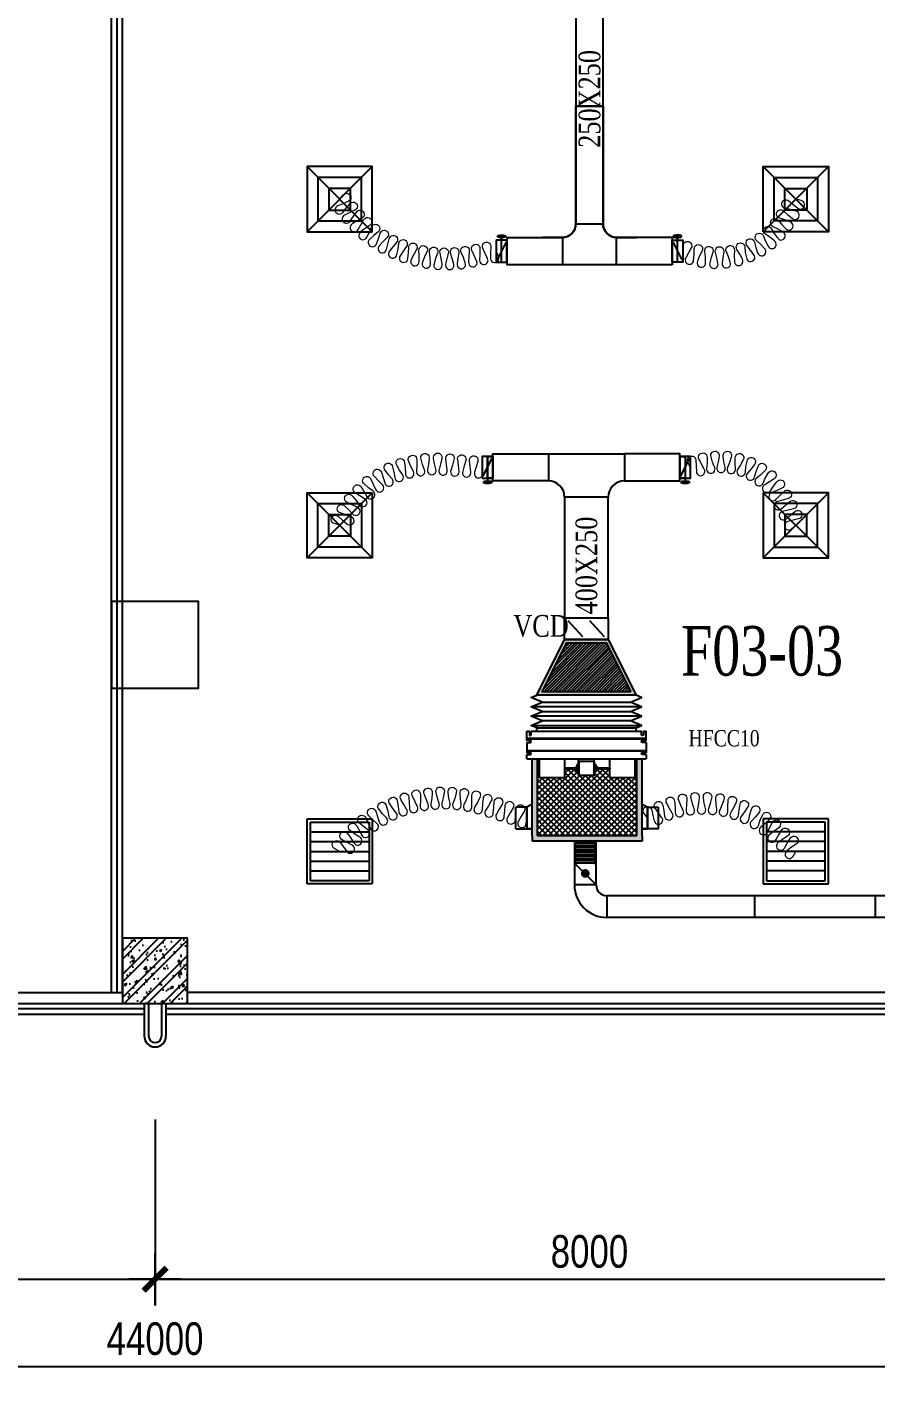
# Model space of a CAD drawing. Header units: metres. Extents: x 352651 to 1421851, y -87441 to -24441.
# Drawn here: x 566300 to 574113, y -79456 to -66894 of the extents above; entities that cross this region are included whole.
import ezdxf

# ---------------------------------------------------------------- set-up
doc = ezdxf.new("R2010")
doc.units = ezdxf.units.M
doc.header["$LTSCALE"] = 300
doc.header["$MEASUREMENT"] = 0
doc.header["$PDMODE"] = 2
doc.layers.get('0').update_dxf_attribs({"linetype": 'CONTINUOUS'})
doc.layers.get('Defpoints').update_dxf_attribs({"linetype": 'CONTINUOUS'})
for name, color, linetype in [('bat noi mem', 4, 'CONTINUOUS'), ('CUA', 8, 'CONTINUOUS'), ('CUAGIO', 2, 'CONTINUOUS'), ('dien', 2, 'CONTINUOUS'), ('DIM', 1, 'CONTINUOUS'), ('KT', 1, 'CONTINUOUS'), ('NOITHAT', 145, 'CONTINUOUS'), ('THAY', 9, 'CONTINUOUS'), ('thiet bi', 11, 'CONTINUOUS'), ('TUONG', 7, 'CONTINUOUS'), ('vach', 6, 'CONTINUOUS')]:
    doc.layers.add(name, color=color, linetype=linetype)
doc.layers.add('noi mem', color=5, linetype='BATTING', lineweight=0)
doc.styles.add('CHUKICHTHUOC', font='vnshx.shx', dxfattribs={"width": 0.8, "height": 300, "bigfont": '@extfont2.shx'})
doc.styles.add('PHU', font='vntimeh.shx', dxfattribs={"width": 0.8})
doc.styles.add('ROMANS', font='romans.shx', dxfattribs={"width": 0.75, "bigfont": 'romancvn.shx'})
doc.linetypes.add('BATTING', pattern='A,0.0001,-0.1,[134,ltypeshp.shx,S=0.1,R=0,X=-0.1,Y=0],-0.2,[134,ltypeshp.shx,S=0.1,R=180,X=0.1,Y=0],-0.1', length=0.4001)
doc.dimstyles.new('150', dxfattribs={"dimscale": 150, "dimtxt": 2, "dimasz": 0.1, "dimexe": 1, "dimexo": 0, "dimgap": 0.7, "dimtad": 1, "dimdec": 0, "dimzin": 0, "dimdsep": 46, "dimtxsty": 'CHUKICHTHUOC', "dimblk": 'ARR', "dimcen": 0, "dimdle": 1, "dimclrd": 3, "dimclre": 3, "dimclrt": 3, "dimadec": 0, "dimazin": 0, "dimtfac": 1, "dimtdec": 0, "dimtix": 1, "dimtmove": 2, "dimatfit": 3, "dimldrblk": 'ARR', "dimfxl": 1, "dimtolj": 1, "dimtzin": 0, "dimarcsym": 0})

# ---------------------------------------------------------------- blocks, each defined once
blk = doc.blocks.new('ARR')
at = {"color": 1}
for p, q in [((0, -16), (0, 16)), ((-16, 0), (16, 0))]:
    blk.add_line(p, q, dxfattribs=at)
at = {"color": 3, "const_width": 3.6}
blk.add_lwpolyline([(-7.07, -7.07), (7.07, 7.07)], dxfattribs=at)
blk = doc.blocks.new('*D75')
at = {"layer": 'Defpoints', "color": 0, "ltscale": 1.5, "transparency": 16777216}
for p in [(559477, -76944), (567477, -76944), (567477, -78413)]:
    blk.add_point(p, dxfattribs=at)
at = {"layer": 'DIM', "color": 3, "lineweight": -2, "ltscale": 1.5, "transparency": 16777216}
for p, q in [((559477, -76944), (559477, -78563)), ((567477, -76944), (567477, -78563)), ((559492, -78413), (567462, -78413))]:
    blk.add_line(p, q, dxfattribs=at)
at = {"layer": 'DIM', "color": 3, "lineweight": -2, "ltscale": 1.5, "transparency": 16777216, "xscale": 15, "yscale": 15, "zscale": 15, "rotation": 180}
blk.add_blockref('ARR', (559477, -78413), dxfattribs=at)
at = {"layer": 'DIM', "color": 3, "lineweight": -2, "ltscale": 1.5, "transparency": 16777216, "xscale": 15, "yscale": 15, "zscale": 15}
blk.add_blockref('ARR', (567477, -78413), dxfattribs=at)
at = {"layer": 'DIM', "color": 3, "ltscale": 1.5, "transparency": 16777216, "insert": (563477, -78158), "char_height": 300, "attachment_point": 5, "style": 'CHUKICHTHUOC'}
blk.add_mtext('\\A1;8000', dxfattribs=at)
blk = doc.blocks.new('*D76')
at = {"layer": 'Defpoints', "color": 0, "ltscale": 1.5, "transparency": 16777216}
for p in [(567477, -76944), (575477, -76944), (575477, -78413)]:
    blk.add_point(p, dxfattribs=at)
at = {"layer": 'DIM', "color": 3, "lineweight": -2, "ltscale": 1.5, "transparency": 16777216}
for p, q in [((567477, -76944), (567477, -78563)), ((575477, -76944), (575477, -78563)), ((567492, -78413), (575462, -78413))]:
    blk.add_line(p, q, dxfattribs=at)
at = {"layer": 'DIM', "color": 3, "lineweight": -2, "ltscale": 1.5, "transparency": 16777216, "xscale": 15, "yscale": 15, "zscale": 15, "rotation": 180}
blk.add_blockref('ARR', (567477, -78413), dxfattribs=at)
at = {"layer": 'DIM', "color": 3, "lineweight": -2, "ltscale": 1.5, "transparency": 16777216, "xscale": 15, "yscale": 15, "zscale": 15}
blk.add_blockref('ARR', (575477, -78413), dxfattribs=at)
at = {"layer": 'DIM', "color": 3, "ltscale": 1.5, "transparency": 16777216, "insert": (571477, -78158), "char_height": 300, "attachment_point": 5, "style": 'CHUKICHTHUOC'}
blk.add_mtext('\\A1;8000', dxfattribs=at)
blk = doc.blocks.new('*D79')
at = {"layer": 'Defpoints', "color": 0, "ltscale": 1.5, "transparency": 16777216}
for p in [(545477, -75807), (589477, -75807), (589477, -79216)]:
    blk.add_point(p, dxfattribs=at)
at = {"layer": 'DIM', "color": 3, "lineweight": -2, "ltscale": 1.5, "transparency": 16777216}
for p, q in [((545477, -75807), (545477, -79366)), ((589477, -75807), (589477, -79366)), ((545492, -79216), (589462, -79216))]:
    blk.add_line(p, q, dxfattribs=at)
at = {"layer": 'DIM', "color": 3, "lineweight": -2, "ltscale": 1.5, "transparency": 16777216, "xscale": 15, "yscale": 15, "zscale": 15, "rotation": 180}
blk.add_blockref('ARR', (545477, -79216), dxfattribs=at)
at = {"layer": 'DIM', "color": 3, "lineweight": -2, "ltscale": 1.5, "transparency": 16777216, "xscale": 15, "yscale": 15, "zscale": 15}
blk.add_blockref('ARR', (589477, -79216), dxfattribs=at)
at = {"layer": 'DIM', "color": 3, "ltscale": 1.5, "transparency": 16777216, "insert": (567477, -78961), "char_height": 300, "attachment_point": 5, "style": 'CHUKICHTHUOC'}
blk.add_mtext('\\A1;44000', dxfattribs=at)
blk = doc.blocks.new('cot1')
at = {"layer": 'vach'}
blk.add_lwpolyline([(-400, -400), (400, -400), (400, 400), (-400, 400)], close=True, dxfattribs=at)
blk = doc.blocks.new('SAD')
at = {"layer": 'CUAGIO', "color": 8}
for p, q in [((-300, -300), (300, 300)), ((300, -300), (-300, 300))]:
    blk.add_line(p, q, dxfattribs=at)
at = {"layer": 'CUAGIO'}
blk.add_lwpolyline([(300, -300), (300, 300), (-300, 300), (-300, -300)], close=True, dxfattribs=at)
at = {"layer": 'CUAGIO', "color": 8}
for points in [[(200, -200), (200, 200), (-200, 200), (-200, -200)], [(100, -100), (100, 100), (-100, 100), (-100, -100)]]:
    blk.add_lwpolyline(points, close=True, dxfattribs=at)
blk = doc.blocks.new('SAG')
at = {"layer": 'CUAGIO'}
for p, q in [((-300, 300), (-300, -300)), ((300, 300), (-300, 300)), ((300, -300), (300, 300)), ((-300, -300), (300, -300))]:
    blk.add_line(p, q, dxfattribs=at)
at = {"layer": 'CUAGIO', "color": 8}
for p, q in [((-270, 270), (-270, -270)), ((270, 270), (-270, 270)), ((-180, -270), (-180, 270)), ((-90, -270), (-90, 270)), ((0, -270), (0, 270)), ((90, -270), (90, 270)), ((180, -270), (180, 270)), ((270, -270), (270, 270)), ((-270, -270), (270, -270))]:
    blk.add_line(p, q, dxfattribs=at)
blk = doc.blocks.new('bac noi mem')
at = {"layer": 'bat noi mem'}
for p, q in [((493887, -64673), (493867, -64693)), ((494067, -64693), (493867, -64693)), ((493867, -64693), (493887, -64713)), ((494047, -64673), (493887, -64673)), ((494047, -64673), (494067, -64693)), ((494067, -64693), (494047, -64713)), ((493887, -64713), (493867, -64733)), ((494067, -64733), (493867, -64733)), ((493867, -64733), (493887, -64753)), ((493887, -64753), (493867, -64773)), ((494067, -64773), (493867, -64773)), ((493867, -64773), (493887, -64793)), ((493887, -64793), (493867, -64813)), ((494067, -64813), (493867, -64813)), ((493867, -64813), (493887, -64833)), ((494047, -64713), (493887, -64713)), ((494047, -64753), (493887, -64753)), ((494047, -64793), (493887, -64793)), ((494047, -64713), (494067, -64733)), ((494067, -64733), (494047, -64753)), ((494047, -64753), (494067, -64773)), ((494067, -64773), (494047, -64793)), ((494047, -64793), (494067, -64813)), ((494067, -64813), (494047, -64833)), ((493887, -64833), (493867, -64853)), ((494067, -64853), (493867, -64853)), ((493867, -64853), (493887, -64873)), ((494047, -64833), (493887, -64833)), ((494047, -64873), (493887, -64873)), ((494047, -64833), (494067, -64853)), ((494067, -64853), (494047, -64873))]:
    blk.add_line(p, q, dxfattribs=at)
blk = doc.blocks.new('1-van gio D200')
at = {"layer": 'CUAGIO'}
h = blk.add_hatch(dxfattribs=at)
h.set_pattern_fill('ANSI31', color=256, scale=100, style=0)
edge = h.paths.add_edge_path()
edge.add_ellipse((486127, -58494), major_axis=(-38.1, 0), ratio=0.310482, start_angle=0, end_angle=360, ccw=False)
for p, q in [((486167, -58437), (486087, -58277)), ((486127, -58257), (486127, -58494))]:
    blk.add_line(p, q, dxfattribs=at)
at = {"layer": 'CUAGIO', "const_width": 3}
for points in [[(486127, -58457), (486177, -58457), (486177, -58257), (486077, -58257), (486077, -58457), (486127, -58457)], [(486167, -58437), (486087, -58277)], [(486127, -58257), (486127, -58494)]]:
    blk.add_lwpolyline(points, dxfattribs=at)
at = {"layer": 'CUAGIO'}
blk.add_lwpolyline([(486177, -58457), (486077, -58457), (486077, -58257), (486177, -58257)], close=True, dxfattribs=at)
at = {"layer": 'CUAGIO', "const_width": 5.35}
blk.add_lwpolyline([(486131, -58357, -1), (486123, -58357, -1)], format="xyb", close=True, dxfattribs=at)
at = {"layer": 'CUAGIO', "extrusion": (0, 0, -1)}
blk.add_ellipse((486127, -58494), major_axis=(-38.1, 0), ratio=0.310482, start_param=-1.570796, end_param=4.712389, dxfattribs=at)

msp = doc.modelspace()

# ---------------------------------------------------------------- hatches: boundary and pattern name
at = {"layer": 'CUAGIO'}
h = msp.add_hatch(dxfattribs=at)
h.set_pattern_fill('DOTS', color=256, scale=150, style=0)
h.set_pattern_definition([(0, (-273509.999, -63000.001), (4.6875, 9.375), [0, -9.375])])
h.paths.add_polyline_path([(571648.6, -72527.8), (571277.2, -72527.8), (571277.2, -72557.8), (571630.2, -72557.8), (571840.7, -72975.5), (571874.3, -72975.5)])
h.paths.add_polyline_path([(571267.1, -72557.8), (571277.2, -72557.8), (571277.2, -72527.8), (571248.6, -72527.8), (571023, -72975.5), (571056.6, -72975.5)])
h.paths.add_polyline_path([(571877.2, -72981.4), (571874.3, -72975.5), (571840.7, -72975.5), (571856.9, -73007.8), (571277.2, -73007.8), (571277.2, -73037.8), (571877.2, -73037.8)])
h.paths.add_polyline_path([(571877.2, -72981.4), (571877.2, -73037.8), (571905.6, -73037.8)])
h.paths.add_polyline_path([(571277.2, -73007.8), (571040.4, -73007.8), (571056.6, -72975.5), (571023, -72975.5), (570991.6, -73037.8), (571277.2, -73037.8)])
h = msp.add_hatch(dxfattribs=at)
h.set_pattern_fill('ANSI31', color=256, scale=150, style=0)
h.set_pattern_definition([(45, (-273510, -63000), (-13.25825215, 13.25825215), [])])
h.paths.add_polyline_path([(571856.9, -73007.8), (571040.4, -73007.8), (571267.1, -72557.8), (571630.2, -72557.8)])
h = msp.add_hatch(dxfattribs=at)
h.set_pattern_fill('DOTS', color=2, scale=200, style=0)
h.set_pattern_definition([(0, (-1656.386, -16790.784), (6.25, 12.5), [0, -12.5])])
h.paths.add_polyline_path([(571912.6, -74333.3), (570999, -74333.3), (570999, -73623.3), (570949, -73623.3), (570949, -74333.3), (570949, -74383.3), (571962.6, -74383.3), (571962.6, -74333.3), (571962.6, -73623.3), (571912.6, -73623.3)])
at = {"layer": 'CUAGIO', "ltscale": 1.5}
h = msp.add_hatch(dxfattribs=at)
h.set_pattern_fill('ANSI37', color=9, scale=300, angle=360, style=0)
h.set_pattern_definition([(45, (5100.38, 43.785), (-26.5165043, 26.5165043), []), (135, (5100.38, 43.785), (-26.5165043, -26.5165043), [])])
h.paths.add_polyline_path([(571912.6, -74333.3), (571912.6, -73623.3), (571893.5, -73623.3), (571893.5, -73798.3), (571663.3, -73798.3), (571663.3, -73715.3), (571543.6, -73715.3), (571543.6, -73731), (571533.1, -73731), (571533.1, -73746.8), (571523.2, -73746.8), (571523.2, -73771.7, -1), (571516.7, -73773.8), (571380.5, -73773.8, -1), (571374.1, -73771.7), (571374.1, -73746.8), (571364.2, -73746.8), (571364.2, -73731), (571353.6, -73731), (571353.6, -73715.3), (571248.4, -73715.3), (571248.4, -73798.3), (571018.2, -73798.3), (571018.2, -73623.3), (570999, -73623.3), (570999, -74333.3)])
at = {"layer": 'NOITHAT', "linetype": 'Continuous'}
h = msp.add_hatch(dxfattribs=at)
h.set_pattern_fill('ANSI32,_O', color=256, scale=400)
h.set_pattern_definition([(45, (197579.86, -388566.49), (-106.066017, 106.066017), []), (45, (197650.57, -388566.49), (-106.066017, 106.066017), [])])
h.paths.add_polyline_path([(567477.2, -75675.5), (567477.2, -75275.5), (567177.2, -75275.5), (567177.2, -75675.5)])
h.paths.add_polyline_path([(567777.2, -75675.5), (567777.2, -75275.5), (567477.2, -75275.5), (567477.2, -75675.5)])
h.paths.add_polyline_path([(567477.2, -75675.5), (567477.2, -75875.5), (567777.2, -75875.5), (567777.2, -75675.5)])
h.paths.add_polyline_path([(567477.2, -75875.5), (567477.2, -75675.5), (567177.2, -75675.5), (567177.2, -75875.5)])
h = msp.add_hatch(dxfattribs=at)
h.set_pattern_fill('AR-CONC,_O', color=256, scale=30)
h.set_pattern_definition([(50, (197579.86, -388566.49), (215.178055, -18.82564), [22.5, -247.5]), (355, (197579.86, -388566.49), (-41.6254, 225.65764), [18, -198]), (100.4514, (197597.79, -388568.05), (173.552815, 206.83186), [19.12206, -210.34263]), (46.1842, (197579.86, -388506.49), (320.17231, -49.6557), [33.75, -371.25]), (96.6356, (197606.54, -388510.62), (280.39881, 292.23536), [28.68309, -315.5139]), (351.1842, (197579.86, -388506.5), (280.39858, 292.23558), [27, -297]), (21, (197609.86, -388521.49), (179.072116, -120.78567), [22.5, -247.5]), (326, (197609.86, -388521.49), (72.9946, 217.54501), [18, -198]), (71.4514, (197624.78, -388531.55), (252.06679, 96.75915), [19.12206, -210.34263]), (37.5, (197579.86, -388566.486), (3.647957, 99.868156), [0, -195.6, 0, -201, 0, -198.75]), (7.5, (197579.86, -388566.49), (78.920861, 118.323514), [0, -114.6, 0, -191.1, 0, -75.75]), (327.5, (197512.96, -388566.486), (160.146731, -6.766462), [0, -75, 0, -234, 0, -310.5]), (317.5, (197482.96, -388566.49), (174.95585, 30.031495), [0, -97.5, 0, -155.4, 0, -220.5])])
h.paths.add_polyline_path([(567477.2, -75675.5), (567477.2, -75275.5), (567177.2, -75275.5), (567177.2, -75675.5)])
h.paths.add_polyline_path([(567777.2, -75675.5), (567777.2, -75275.5), (567477.2, -75275.5), (567477.2, -75675.5)])
h.paths.add_polyline_path([(567477.2, -75675.5), (567477.2, -75875.5), (567777.2, -75875.5), (567777.2, -75675.5)])
h.paths.add_polyline_path([(567477.2, -75875.5), (567477.2, -75675.5), (567177.2, -75675.5), (567177.2, -75875.5)])

# ---------------------------------------------------------------- linework, layer by layer
at = {"layer": 'bat noi mem'}
for p, q in [((571905.6, -73037.8), (570991.6, -73037.8)), ((571041.6, -73102.1), (571855.6, -73102.1)), ((571955.6, -73144.9), (570941.6, -73144.9)), ((571955.6, -73230.6), (570941.6, -73230.6)), ((571041.6, -73187.8), (571855.6, -73187.8)), ((570941.6, -73316.3), (571955.6, -73316.3)), ((571855.6, -73273.5), (571041.6, -73273.5))]:
    msp.add_line(p, q, dxfattribs=at)
for points in [[(570991.6, -73337.8), (570941.6, -73316.3), (571041.6, -73273.5), (570941.6, -73230.6), (571041.6, -73187.8), (570941.6, -73144.9), (571041.6, -73102.1), (570941.6, -73059.2), (570991.6, -73037.8)], [(571905.6, -73337.8), (571955.6, -73316.3), (571855.6, -73273.5), (571955.6, -73230.6), (571855.6, -73187.8), (571955.6, -73144.9), (571855.6, -73102.1), (571955.6, -73059.2), (571905.6, -73037.8)]]:
    msp.add_lwpolyline(points, dxfattribs=at)
at = {"layer": 'CUA', "linetype": 'Continuous'}
for p, q in [((567077.2, -75775.5), (567077.2, -58775.5)), ((567127.2, -75775.5), (567127.2, -58775.5)), ((567177.2, -75775.5), (567177.2, -58775.5)), ((544875.8, -75875.5), (579337.2, -75875.5)), ((567377.2, -75925.5), (559577.2, -75925.5)), ((567377.2, -75975.5), (559577.2, -75975.5)), ((575377.2, -75925.5), (567577.2, -75925.5)), ((575377.2, -75975.5), (567577.2, -75975.5))]:
    msp.add_line(p, q, dxfattribs=at)
at = {"layer": 'CUAGIO'}
for p, q in [((571352.2, -68703.4), (571602.2, -68703.4)), ((570717.2, -68828.4), (570717.2, -69078.4)), ((571227.2, -68828.4), (571227.2, -69078.4)), ((571727.2, -69078.4), (571727.2, -68828.4)), ((572237.2, -68828.4), (572237.2, -69078.4)), ((571648.6, -71217.8), (571248.6, -71217.8)), ((571415.6, -72502.1), (571281.7, -72353.5)), ((571615.6, -72502.1), (571481.7, -72353.5)), ((570949, -74333.3), (570949, -73623.3)), ((570999, -73623.3), (570999, -73623.3)), ((570999, -74333.3), (570999, -73623.3)), ((571912.6, -73623.3), (571912.6, -73623.3)), ((571912.6, -74333.3), (571912.6, -73623.3)), ((571962.6, -74333.3), (571962.6, -73623.3)), ((570799.3, -74268), (570799.3, -74068)), ((570899, -74068), (570799.3, -74068)), ((570899, -74068), (570899, -74268)), ((570899, -74268), (570899, -74068)), ((570899, -74268), (570899, -74068)), ((570899, -74068), (570899, -74268)), ((572012.6, -74268), (572012.6, -74068)), ((572012.6, -74268), (572012.6, -74068)), ((572012.6, -74268), (572012.6, -74068)), ((572012.6, -74068), (572012.6, -74268)), ((572012.6, -74068), (572112.3, -74068)), ((572112.3, -74268), (572112.3, -74068)), ((571962.6, -74383.3), (570949, -74383.3)), ((571338.3, -74383.3), (571338.3, -74783.8)), ((571538.3, -74783.8), (571538.3, -74383.3)), ((571338.3, -74583.8), (571538.3, -74783.9)), ((571538.3, -74783.9), (571338.3, -74783.9)), ((576366.2, -74883.8), (571638.3, -74883.8)), ((571638.3, -74883.8), (571638.3, -75083.8)), ((572999.7, -75083.8), (572999.7, -74883.8)), ((574109.7, -75083.8), (574109.7, -74883.8)), ((576366.2, -75083.8), (571638.3, -75083.8))]:
    msp.add_line(p, q, dxfattribs=at)
at = {"layer": 'CUAGIO', "ltscale": 1.5}
for p, q in [((572237.2, -69078.4), (570717.2, -69078.4)), ((571098.6, -70817.8), (571798.6, -70817.8))]:
    msp.add_line(p, q, dxfattribs=at)
at = {"layer": 'CUAGIO', "color": 2}
for p, q in [((571248.6, -71217.8), (571248.6, -72327.8)), ((571648.6, -72327.8), (571648.6, -71217.8)), ((570949, -74333.3), (570949, -74383.3)), ((571912.6, -74333.3), (570999, -74333.3)), ((571962.6, -74333.3), (571962.6, -74383.3))]:
    msp.add_line(p, q, dxfattribs=at)
at = {"layer": 'CUAGIO'}
for points in [[(571352.2, -66508.4), (571352.2, -67618.4), (571602.2, -67618.4), (571602.2, -66508.4)], [(570538.6, -70842.8), (570588.6, -70842.8), (570588.6, -71042.8), (570538.6, -71042.8)], [(571098.6, -71067.8), (570588.6, -71067.8), (570588.6, -70817.8), (571098.6, -70817.8)], [(571798.6, -71067.8), (572308.6, -71067.8), (572308.6, -70817.8), (571798.6, -70817.8)], [(572308.6, -70842.8), (572358.6, -70842.8), (572358.6, -71042.8), (572308.6, -71042.8)], [(571248.6, -72327.8), (571648.6, -72327.8), (571648.6, -72527.8), (571248.6, -72527.8)], [(571905.6, -73037.8), (570991.6, -73037.8), (571248.6, -72527.8), (571648.6, -72527.8)], [(571856.9, -73007.8), (571040.4, -73007.8), (571267.1, -72557.8), (571630.2, -72557.8)]]:
    msp.add_lwpolyline(points, close=True, dxfattribs=at)
for points in [[(570717.2, -68828.4), (571227.2, -68828.4, 0.4142136), (571352.2, -68703.4), (571352.2, -67618.4), (571602.2, -67618.4), (571602.2, -68703.4, 0.4142136), (571727.2, -68828.4), (571912.2, -68828.4)], [(572237.2, -68828.4), (571727.2, -68828.4, -0.4142136), (571602.2, -68703.4), (571602.2, -67618.4), (571352.2, -67618.4), (571352.2, -68703.4, -0.4142136), (571227.2, -68828.4), (571042.2, -68828.4)]]:
    msp.add_lwpolyline(points, format="xyb", dxfattribs=at)
for points, const_width in [([(571343.6, -72427.8, 1), (571353.6, -72427.8, 1)], 10), ([(571543.6, -72427.8, 1), (571553.6, -72427.8, 1)], 10), ([(571418.3, -74678.5, 1), (571458.3, -74678.5, 1)], 40)]:
    msp.add_lwpolyline(points, format="xyb", close=True, dxfattribs=dict(at, const_width=const_width))
for points in [[(570949, -74042.7), (570899, -74068)], [(571962.6, -74042.7), (572012.6, -74068)], [(570799.3, -74268), (570899, -74268)], [(570899, -74268), (570949, -74268)], [(570949, -74268), (570899, -74268)], [(570949, -74268), (570899, -74268)], [(572012.6, -74268), (571962.6, -74268)], [(571962.6, -74268), (572012.6, -74268)], [(571962.6, -74268), (572012.6, -74268)], [(572112.3, -74268), (572012.6, -74268)]]:
    msp.add_lwpolyline(points, dxfattribs=at)
for centre, radius, start, end in [((571098.6, -71217.8), 150, 0, 90), ((571798.6, -71217.8), 150, 90, 180), ((571638.3, -74783.8), 300, 180, 270), ((571638.3, -74783.8), 100, 180, 270)]:
    msp.add_arc(centre, radius, start, end, dxfattribs=at)
at = {"layer": 'dien'}
for p, q in [((571358.3, -74583.8), (571338.3, -74583.5)), ((571518.3, -74583.8), (571538.3, -74583.8))]:
    msp.add_line(p, q, dxfattribs=at)
at = {"layer": 'noi mem', "linetype": 'ByBlock', "ltscale": 1.5}
for points in [[(569177.2, -68475.5), (569210.5, -68436.3, -1.3333333), (569254.9, -68496.8), (569207.5, -68516.8), (569160.1, -68536.7, 1.3333333), (569204.5, -68597.2), (569237.8, -68558), (569269.9, -68518.2, -1.3333333), (569315.7, -68577.6), (569269, -68598.5), (569222.9, -68621.9, 1.3333333), (569271.4, -68679.2), (569302.1, -68637.6), (569330.5, -68595.1, -1.3333333), (569381.4, -68650.1), (569336.8, -68675.2), (569293, -68702.6, 1.3333333), (569346.4, -68755.3), (569373.2, -68711.1), (569397.7, -68666.2, -1.3333333), (569453.4, -68716.5), (569411.2, -68745.4), (569370, -68776.6, 1.3333333), (569427.9, -68824.3), (569450.7, -68778), (569471.1, -68731.1, -1.3333333), (569531, -68776.2), (569491.6, -68808.7), (569453.4, -68843.5, 1.3333333), (569515.2, -68885.9), (569533.8, -68837.6), (569549.9, -68789.1, -1.3333333), (569613.6, -68828.7), (569577.3, -68864.6), (569542.3, -68902.7, 1.3333333), (569607.7, -68939.3), (569621.9, -68889.6), (569633.6, -68839.9, -1.3333333), (569700.6, -68873.6), (569667.6, -68912.6), (569636.2, -68953.6, 1.3333333), (569704.7, -68984.3), (569714.3, -68933.5), (569721.5, -68882.9, -1.3333333), (569791.3, -68910.5), (569761.9, -68952.3), (569734.3, -68996, 1.3333333), (569805.2, -69020.4), (569810.3, -68969), (569813, -68917.9, -1.3333333), (569884.9, -68939.2), (569859.4, -68983.5), (569835.8, -69029.4, 1.3333333), (569908.6, -69047.4), (569909.1, -68995.7), (569907.1, -68944.7, -1.3333333), (569980.7, -68959.4), (569959.2, -69005.8), (569939.8, -69053.7, 1.3333333), (570014, -69065.1), (570009.8, -69013.6), (570003.3, -68962.9, -1.3333333), (570077.9, -68970.9), (570060.7, -69019.1), (570045.6, -69068.5, 1.3333333), (570120.5, -69073.2), (570111.8, -69022.3), (570100.8, -68972.4, -1.3333333), (570175.7, -68973.7), (570162.9, -69023.2), (570152.3, -69073.8, 1.3333333), (570227.3, -69071.8), (570214.1, -69021.9), (570198.7, -68973.1, -1.3333333), (570273.5, -68967.8), (570265.1, -69018.2), (570259.1, -69069.6, 1.3333333), (570333.6, -69060.9), (570315.9, -69012.3), (570296.2, -68965.1, -1.3333333), (570370.3, -68953.1), (570366.5, -69004.1), (570364.6, -69055.6, 1.3333333), (570438.1, -69040.9), (570416.6, -68994.1), (570395, -68947.5, -1.3333333), (570468.5, -68932.5), (570466.8, -68983.9), (570465.1, -69035.3, 1.3333333), (570538.6, -69020.4), (570516.9, -68973.7), (570495.3, -68927.1, -1.3333333), (570568.8, -68912.2), (570567.1, -68963.5), (570565.4, -69014.9, 1.3333333), (570638.9, -69000), (570617.2, -68953.4)], [(572337.2, -68953.4), (572341.2, -68902.4, -1.3333333), (572413.1, -68923.9), (572388.4, -68968.7), (572363.8, -69013.5, 1.3333333), (572435.7, -69035), (572439.7, -68984), (572441.2, -68933.3, -1.3333333), (572514, -68951.5), (572491.5, -68996.9), (572472.2, -69044.8, 1.3333333), (572546, -69057.8), (572544.1, -69006.2), (572538.5, -68955.8, -1.3333333), (572613.1, -68963.5), (572597.3, -69011.6), (572585, -69061.8, 1.3333333), (572660, -69064), (572650.7, -69013.2), (572637.9, -68964.2, -1.3333333), (572712.8, -68961.1), (572704.1, -69011), (572699.1, -69062.4, 1.3333333), (572773.6, -69053.9), (572757.2, -69005), (572737.5, -68958.3, -1.3333333), (572811.2, -68944.5), (572809.7, -68995.2), (572812.1, -69046.7, 1.3333333), (572884.6, -69027.7), (572861.4, -68981.6), (572835.2, -68938.2, -1.3333333), (572906.2, -68914), (572912, -68964.4), (572921.7, -69015.1, 1.3333333), (572990.8, -68985.8), (572961.2, -68943.5), (572929.1, -68904.3, -1.3333333), (572995.9, -68870.2), (573008.8, -68919.2), (573025.7, -68968, 1.3333333), (573089.9, -68929.2), (573054.5, -68891.6), (573017.1, -68857.4, -1.3333333), (573078.4, -68814.1), (573098.2, -68860.8), (573121.8, -68906.6, 1.3333333), (573179.8, -68859), (573139.5, -68826.9), (573097.6, -68798.3, -1.3333333), (573152, -68746.7), (573178.2, -68790.1), (573208.2, -68832.1, 1.3333333), (573258.8, -68776.7), (573214.3, -68750.6), (573168.7, -68728.4, -1.3333333), (573215.2, -68669.5), (573247.4, -68708.7), (573283.1, -68746, 1.3333333), (573325.2, -68683.9), (573277.4, -68664.5), (573229.2, -68649, -1.3333333), (573266.8, -68584.1), (573304.2, -68618.2), (573343.8, -68650.7, 1.3333333), (573378.1, -68584), (573328.6, -68570.7), (573279.2, -68557.5, -1.3333333), (573313.3, -68490.8), (573352.9, -68523.1), (573392.6, -68555.4, 1.3333333), (573426.7, -68488.6), (573377.2, -68475.5)], [(569177.2, -71475.5), (569128.8, -71459.5, -1.3333333), (569166, -71394.3), (569204.4, -71427.8), (569242.8, -71461.3, 1.3333333), (569280, -71396.2), (569231.7, -71380.1), (569183.6, -71362, -1.3333333), (569223.3, -71298.4), (569260.7, -71333.6), (569295.4, -71370.4, 1.3333333), (569338.7, -71309.2), (569292.4, -71288.7), (569246.7, -71265.2, -1.3333333), (569293.5, -71206.5), (569326.6, -71245.8), (569356.8, -71286.4, 1.3333333), (569406.9, -71230.6), (569363.3, -71205), (569320.7, -71176.3, -1.3333333), (569373.9, -71123.5), (569402.3, -71166.3), (569427.6, -71210.1, 1.3333333), (569483.8, -71160.5), (569443.4, -71130), (569404.4, -71096.5, -1.3333333), (569463.4, -71050.2), (569486.6, -71096.1), (569506.7, -71142.6, 1.3333333), (569568.3, -71099.7), (569531.7, -71064.8), (569496.8, -71027, -1.3333333), (569560.8, -70987.9), (569578.5, -71036.1), (569593, -71084.6, 1.3333333), (569659.2, -71049.2), (569626.9, -71010.2), (569596.6, -70968.7, -1.3333333), (569664.7, -70937.2), (569676.7, -70987.1), (569685.6, -71037, 1.3333333), (569755.3, -71009.5), (569727.8, -70967), (569702.5, -70922.3, -1.3333333), (569773.7, -70898.8), (569779.9, -70949.9), (569782.9, -71000.4, 1.3333333), (569855.4, -70981.1), (569833, -70935.8), (569813, -70888.4, -1.3333333), (569886.5, -70873.4), (569886.8, -70924.8), (569883.9, -70975.3, 1.3333333), (569958.1, -70964.6), (569941.1, -70916.9), (569926.8, -70867.6, -1.3333333), (570001.5, -70861.2), (569995.8, -70912.2), (569987.1, -70962.1, 1.3333333), (570062.1, -70960), (570050.7, -70910.7), (570042.1, -70860, -1.3333333), (570117.1, -70862.3), (570105.5, -70912.4), (570091.7, -70961.4, 1.3333333), (570166.5, -70967.1), (570160.3, -70916.6), (570154.2, -70865.9, -1.3333333), (570229, -70871.9), (570215, -70920.9), (570201, -70970, 1.3333333), (570275.8, -70975.9), (570269.7, -70925.3), (570263.7, -70874.7, -1.3333333), (570338.5, -70880.6), (570324.5, -70929.7), (570310.5, -70978.7, 1.3333333), (570385.2, -70984.7), (570379.2, -70934), (570373.1, -70883.4, -1.3333333), (570447.9, -70889.4), (570433.9, -70938.4), (570419.9, -70987.4, 1.3333333), (570494.7, -70993.4), (570488.6, -70942.8)], [(572408.6, -70942.8), (572384, -70897.8, -1.3333333), (572456.2, -70877.4), (572458.8, -70928.6), (572461.3, -70979.8, 1.3333333), (572533.5, -70959.5), (572508.9, -70914.5), (572486.3, -70867.9, -1.3333333), (572559.3, -70850.9), (572559.6, -70902.7), (572555.6, -70953.3, 1.3333333), (572629.8, -70942.2), (572611.1, -70895), (572596.3, -70845.4, -1.3333333), (572671.1, -70840.3), (572663.1, -70891.5), (572651, -70940.8, 1.3333333), (572726, -70941.7), (572715.1, -70892.1), (572708.4, -70840.7, -1.3333333), (572783.1, -70847.7), (572767, -70897), (572747.2, -70943.7, 1.3333333), (572821, -70956.7), (572818.3, -70905.9), (572819.9, -70854.2, -1.3333333), (572892.5, -70873), (572868.7, -70919), (572841.6, -70962, 1.3333333), (572912.5, -70986.6), (572917.9, -70936.1), (572927.8, -70885.2, -1.3333333), (572996.4, -70915.5), (572965.6, -70957.1), (572932, -70995.2, 1.3333333), (572998, -71030.8), (573011.4, -70981.8), (573029.3, -70933.2, -1.3333333), (573092.2, -70974), (573055.1, -71010.2), (573015.8, -71042.4, 1.3333333), (573075.2, -71088.1), (573096.3, -71041.9), (573121.8, -70996.8, -1.3333333), (573177.3, -71047.1), (573134.9, -71076.9), (573091, -71102.4, 1.3333333), (573142.4, -71157.1), (573170.6, -71114.8), (573202.9, -71074.4, -1.3333333), (573249.7, -71133), (573203.1, -71155.5), (573155.6, -71173.7, 1.3333333), (573197.6, -71235.9), (573232.2, -71198.7), (573270.6, -71163.9, -1.3333333), (573307.4, -71229.3), (573257.7, -71244.1), (573208.1, -71256.9, 1.3333333), (573242.5, -71323.5), (573281.6, -71290.4), (573320.8, -71257.2, -1.3333333), (573355.2, -71323.9), (573305.5, -71336.7), (573255.9, -71349.4, 1.3333333), (573290.3, -71416.1), (573329.4, -71382.9), (573368.6, -71349.8, -1.3333333), (573403, -71416.5), (573353.3, -71429.2), (573303.7, -71442, 1.3333333), (573338.1, -71508.6), (573377.2, -71475.5)], [(569177.2, -74475.5), (569132, -74451.6, -1.3333333), (569180.4, -74394.4), (569211.5, -74435.1), (569242.5, -74475.8, 1.3333333), (569290.9, -74418.6), (569245.7, -74394.7), (569200.8, -74369.4, -1.3333333), (569250.9, -74313.5), (569281, -74355.2), (569308.8, -74397.9, 1.3333333), (569361.3, -74344.3), (569318, -74317.4), (569275.7, -74288.1, -1.3333333), (569330.5, -74237), (569356.8, -74281.3), (569380.6, -74326.3, 1.3333333), (569437.7, -74277.7), (569397.1, -74247), (569357.5, -74214, -1.3333333), (569416.7, -74168), (569438.9, -74214.5), (569458.6, -74261.5, 1.3333333), (569519.8, -74218.2), (569482.1, -74184), (569445.7, -74147.6, -1.3333333), (569508.8, -74107.1), (569526.7, -74155.4), (569542.1, -74203.9, 1.3333333), (569607, -74166.3), (569572.5, -74128.8), (569539.5, -74089.3, -1.3333333), (569606, -74054.7), (569619.5, -74104.4), (569630.4, -74154.1, 1.3333333), (569698.4, -74122.6), (569667.5, -74082.1), (569638.2, -74039.8, -1.3333333), (569707.6, -74011.3), (569716.5, -74062), (569722.9, -74112.5, 1.3333333), (569793.5, -74087.2), (569766.3, -74044.1), (569740.9, -73999.3, -1.3333333), (569812.6, -73977.2), (569816.9, -74028.5), (569818.7, -74079.4, 1.3333333), (569891.3, -74060.5), (569868.2, -74015.2), (569846.9, -73968.3, -1.3333333), (569920.3, -73952.7), (569919.9, -74004.2), (569917.2, -74055.1, 1.3333333), (569991.2, -74042.8), (569972.2, -73995.6), (569955.3, -73946.9, -1.3333333), (570029.7, -73938.1), (570024.7, -73989.3), (570017.4, -74039.7, 1.3333333), (570092.2, -74034.2), (570077.5, -73985.4), (570065.1, -73935.4, -1.3333333), (570140.1, -73933.3), (570130.5, -73983.9), (570118.6, -74033.4, 1.3333333), (570193.6, -74034.6), (570183.4, -73984.8), (570175.5, -73933.9, -1.3333333), (570250.4, -73938.5), (570236.3, -73988), (570220, -74036.3, 1.3333333), (570294.6, -74044.3), (570288.9, -73993.7), (570285.6, -73942.3, -1.3333333), (570359.7, -73953.6), (570341.2, -74001.7), (570320.7, -74048.3, 1.3333333), (570394.2, -74062.9), (570393.2, -74012), (570394.5, -73960.6, -1.3333333), (570467.3, -73978.5), (570444.6, -74024.7), (570419.9, -74069.3, 1.3333333), (570491.8, -74090.5), (570495.3, -74039.7), (570500, -73988.7, -1.3333333), (570571.4, -74011.4), (570545.8, -74055.8), (570520.1, -74100.1, 1.3333333), (570591.6, -74122.8), (570596.3, -74071.8), (570600.9, -74020.8, -1.3333333), (570672.4, -74043.5), (570646.7, -74087.8), (570621.1, -74132.1, 1.3333333), (570692.6, -74154.8), (570697.2, -74103.9), (570701.8, -74052.9, -1.3333333), (570773.3, -74075.6), (570747.6, -74119.9), (570722, -74164.2, 1.3333333), (570793.5, -74186.9), (570798.1, -74135.9), (570802.7, -74084.9, -1.3333333), (570874.2, -74107.6), (570848.6, -74151.9), (570822.9, -74196.3, 1.3333333), (570894.4, -74219), (570899, -74168)], [(572012.6, -74168), (571982.1, -74127.1, -1.3333333), (572050, -74095.2), (572062, -74144.8), (572073.9, -74194.4, 1.3333333), (572141.8, -74162.6), (572111.3, -74121.7), (572082.2, -74079.3, -1.3333333), (572151.2, -74050), (572161.5, -74100.3), (572168.7, -74150.5, 1.3333333), (572239.2, -74125), (572212.8, -74081.9), (572188.5, -74036.5, -1.3333333), (572260.4, -74015), (572265, -74066.2), (572266.5, -74116.9, 1.3333333), (572339.5, -74099.5), (572318, -74053.6), (572298.9, -74005.8, -1.3333333), (572372.8, -73992.5), (572371.6, -74043.9), (572367.5, -74094.4, 1.3333333), (572442, -74085.2), (572425.7, -74037.2), (572412.1, -73987.6, -1.3333333), (572486.9, -73982.6), (572480.1, -74033.6), (572470.4, -74083.3, 1.3333333), (572545.4, -74082.5), (572534.6, -74033), (572526.6, -73982.2, -1.3333333), (572601.5, -73985.5), (572589, -74035.4), (572573.9, -74083.7, 1.3333333), (572648.5, -74091.3), (572643.3, -74040.9), (572641, -73989.5, -1.3333333), (572715.1, -74001.2), (572697.1, -74049.3), (572676.6, -74095.7, 1.3333333), (572750, -74111.5), (572750.4, -74060.8), (572753.8, -74009.5, -1.3333333), (572826.2, -74029.4), (572802.9, -74075.3), (572777.4, -74119, 1.3333333), (572848.5, -74142.9), (572854.6, -74092.6), (572863.8, -74042, -1.3333333), (572933.4, -74069.8), (572905.2, -74112.8), (572875, -74153.5, 1.3333333), (572943, -74185.1), (572954.6, -74135.8), (572969.4, -74086.5, -1.3333333), (573035.5, -74121.9), (573002.7, -74161.5), (572968.1, -74198.5, 1.3333333), (573032.2, -74237.5), (573049.2, -74189.8), (573069.4, -74142.5, -1.3333333), (573131.2, -74185.1), (573094.1, -74220.7), (573055.7, -74253.7, 1.3333333), (573115, -74299.6), (573137.2, -74254.1), (573162.5, -74209.3, -1.3333333), (573219.2, -74258.5), (573178.4, -74289.8), (573136.9, -74319.4, 1.3333333), (573191.8, -74370.5), (573218.3, -74326.9), (573244.9, -74283.4, -1.3333333), (573299.8, -74334.5), (573258.2, -74364.1), (573216.7, -74393.7, 1.3333333), (573271.6, -74444.8), (573298.1, -74401.2), (573324.7, -74357.6, -1.3333333), (573379.6, -74408.7), (573338, -74438.4), (573296.5, -74468, 1.3333333), (573351.4, -74519.1), (573377.9, -74475.5)]]:
    msp.add_lwpolyline(points, format="xyb", dxfattribs=at)
at = {"layer": 'THAY', "linetype": 'Continuous'}
for p, q in [((559777.2, -75775.5), (567177.2, -75775.5)), ((575177.2, -75775.5), (567777.2, -75775.5))]:
    msp.add_line(p, q, dxfattribs=at)
at = {"layer": 'thiet bi'}
for p, q in [((570991.6, -73369.3), (570991.6, -73337.8)), ((570991.6, -73337.8), (571905.6, -73337.8)), ((571905.6, -73369.3), (571905.6, -73337.8)), ((570899.6, -73456.8), (570899.6, -73369.3)), ((570899.6, -73369.3), (570923.6, -73369.3)), ((570899.6, -73435.3), (571997.6, -73435.3)), ((570899.6, -73440.3), (571997.6, -73440.3)), ((570939.6, -73369.3), (571957.6, -73369.3)), ((571973.6, -73369.3), (571997.6, -73369.3)), ((571997.6, -73456.8), (571997.6, -73369.3)), ((570899.6, -73546.3), (571997.6, -73546.3)), ((570899.6, -73551.3), (571997.6, -73551.3)), ((570899.6, -73623.3), (570899.6, -73583.8)), ((571997.6, -73583.8), (571997.6, -73623.3)), ((570899.6, -73623.3), (571997.6, -73623.3)), ((571248.4, -73706.2), (571353.6, -73706.2)), ((571248.4, -73715.3), (571353.6, -73715.3)), ((571353.6, -73690.6), (571353.6, -73731)), ((571364.2, -73690.6), (571353.6, -73690.6)), ((571364.2, -73731), (571353.6, -73731)), ((571364.2, -73674.8), (571364.2, -73746.8)), ((571374.1, -73674.8), (571364.2, -73674.8)), ((571377.3, -73645.4), (571377.3, -73623.3)), ((571380.5, -73647.7), (571380.5, -73773.8)), ((571516.7, -73647.7), (571516.7, -73773.8)), ((571520, -73645.4), (571520, -73623.3)), ((571523.2, -73674.8), (571533.1, -73674.8)), ((571533.1, -73674.8), (571533.1, -73746.8)), ((571533.1, -73690.6), (571543.6, -73690.6)), ((571533.1, -73731), (571543.6, -73731)), ((571543.6, -73690.6), (571543.6, -73731)), ((571543.6, -73706.2), (571663.3, -73706.2)), ((571543.6, -73715.3), (571663.3, -73715.3)), ((571663.3, -73706.2), (571663.3, -73715.3)), ((571374.1, -73746.8), (571364.2, -73746.8)), ((571523.2, -73746.8), (571533.1, -73746.8))]:
    msp.add_line(p, q, dxfattribs=at)
for points in [[(570899.6, -73472.8), (570931.6, -73472.8, 1), (570931.6, -73456.8), (570899.6, -73456.8)], [(570923.6, -73369.3), (570923.6, -73401.3, 1), (570939.6, -73401.3), (570939.6, -73369.3)], [(571973.6, -73369.3), (571973.6, -73401.3, -1), (571957.6, -73401.3), (571957.6, -73369.3)], [(571997.6, -73472.8), (571965.6, -73472.8, -1), (571965.6, -73456.8), (571997.6, -73456.8)], [(570899.6, -73583.8), (570931.6, -73583.8, 1), (570931.6, -73567.8), (570899.6, -73567.8)], [(571997.6, -73583.8), (571965.6, -73583.8, -1), (571965.6, -73567.8), (571997.6, -73567.8)]]:
    msp.add_lwpolyline(points, format="xyb", dxfattribs=at)
for points in [[(570899.6, -73472.8), (570899.6, -73567.8)], [(571997.6, -73472.8), (571997.6, -73567.8)]]:
    msp.add_lwpolyline(points, dxfattribs=at)
for points in [[(571248.4, -73798.3), (571018.2, -73798.3), (571018.2, -73623.3), (571248.4, -73623.3)], [(571374.1, -73773.8), (571523.2, -73773.8), (571523.2, -73647.7), (571374.1, -73647.7)], [(571893.5, -73798.3), (571663.3, -73798.3), (571663.3, -73623.3), (571893.5, -73623.3)]]:
    msp.add_lwpolyline(points, close=True, dxfattribs=at)
for centre, start, end in [((571377.3, -73648.8), 18.04953, 161.95047), ((571520, -73648.8), 18.04953, 161.95047), ((571377.3, -73772.8), 198.04953, 341.95047), ((571520, -73772.8), 198.04953, 341.95047)]:
    msp.add_arc(centre, 3.41, start, end, dxfattribs=at)
at = {"layer": 'TUONG'}
for p, q in [((567377.2, -75875.5), (567377.2, -76175.5)), ((567417.2, -75875.5), (567417.2, -76175.5)), ((567537.2, -75875.5), (567537.2, -76175.5)), ((567577.2, -75875.5), (567577.2, -76175.5))]:
    msp.add_line(p, q, dxfattribs=at)
for radius in [100, 60]:
    msp.add_arc((567477.2, -76175.5), radius, 180, 0, dxfattribs=at)
at = {"layer": 'vach'}
msp.add_lwpolyline([(567177.2, -75875.5), (567777.2, -75875.5), (567777.2, -75275.5), (567177.2, -75275.5)], close=True, dxfattribs=at)

# ---------------------------------------------------------------- block references
at = {"layer": 'CUAGIO'}
for name, p in [('SAD', (569177.2, -68475.5)), ('bac noi mem', (77471.7, -9710.8))]:
    msp.add_blockref(name, p, dxfattribs=at)
at = {"layer": 'CUAGIO', "xscale": -1}
for name, p in [('SAD', (573377.2, -68475.5)), ('1-van gio D200', (1056665.7, -12585.4)), ('1-van gio D200', (1058485.7, -12585.4))]:
    msp.add_blockref(name, p, dxfattribs=at)
for name, p, rotation in [('1-van gio D200', (84540.2, -127310.7), 180), ('SAD', (569177.2, -71475.5), 180), ('SAG', (569177.2, -74475.5), 270)]:
    msp.add_blockref(name, p, dxfattribs=dict(at, rotation=rotation))
at = {"layer": 'CUAGIO'}
for name, p, rotation in [('1-van gio D200', (1058414.3, -127310.7), 180), ('SAD', (573377.2, -71475.5), 180), ('SAG', (573376.9, -74475.5), 90)]:
    msp.add_blockref(name, p, dxfattribs=dict(at, rotation=rotation))
at = {"layer": 'vach'}
msp.add_blockref('cot1', (567477.2, -72575.5), dxfattribs=at)

# ---------------------------------------------------------------- texts
at = {"layer": 'CUAGIO', "color": 2, "char_height": 200, "rotation": 90, "style": 'PHU'}
for s, insert, width, attachment_point in [('250x250', (571377, -67102.7), 788.836, 3), ('400x250', (571348.4, -72295.7), 888.608, 1)]:
    msp.add_mtext(s, dxfattribs=dict(at, insert=insert, width=width, attachment_point=attachment_point))
at = {"layer": 'CUAGIO', "color": 2, "attachment_point": 1, "style": 'PHU'}
for s, insert, char_height, width in [('VCD', (570775.9, -72301.2), 200, 439.881), ('hfcc10', (572389, -73359.7), 150, 679.92)]:
    msp.add_mtext(s, dxfattribs=dict(at, insert=insert, char_height=char_height, width=width))
at = {"layer": 'KT', "ltscale": 1.5, "insert": (572320, -72402.2), "char_height": 456.096, "width": 2517.297, "attachment_point": 1, "style": 'ROMANS'}
msp.add_mtext('{\\fTimes New Roman|b0|i0|c0|p18;F03-03}', dxfattribs=at)

# ---------------------------------------------------------------- dimensions: what is measured, and where the dimension line sits
at = {"layer": 'DIM'}
for base, p1, p2, picture, middle in [((589477.2, -79216.2), (545477.2, -75807.3), (589477.2, -75807.3), '*D79', (567477.2, -78961.2)), ((567477.2, -78412.6), (559477.2, -76944.1), (567477.2, -76944.1), '*D75', (563477.2, -78157.6)), ((575477.2, -78412.6), (567477.2, -76944.1), (575477.2, -76944.1), '*D76', (571477.2, -78157.6))]:
    dim = msp.add_linear_dim(base=base, p1=p1, p2=p2, dimstyle='150', dxfattribs=at)
    dim.commit()
    dim.dimension.update_dxf_attribs({"geometry": picture, "text_midpoint": middle})

doc.saveas('drawing.dxf')
